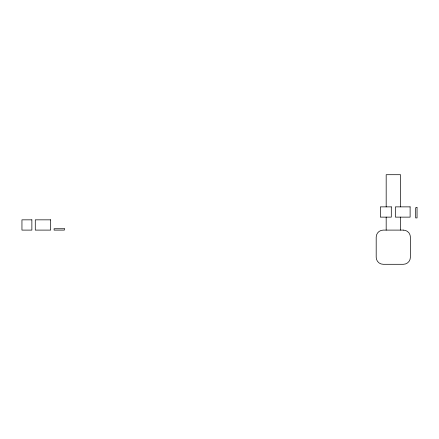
<?xml version="1.0" encoding="UTF-8"?>
<svg xmlns="http://www.w3.org/2000/svg" width="439" height="439" viewBox="0 0 439 439"><rect width="100%" height="100%" fill="white"/><g stroke="black" fill="none" stroke-linecap="round" stroke-linejoin="round"><path stroke-width="0.66" d="M400.538 206.846L400.538 174.706L386.177 174.706L386.177 206.868M400.538 217.107L400.538 230.102M386.177 217.107L386.177 230.102M391.303 206.868L380.361 206.868L380.361 217.129L391.303 217.129L391.303 206.868M410.114 206.868L395.407 206.868L395.407 217.129L410.114 217.129L410.114 206.868M417.05 207.669L415.684 207.669L415.684 217.925L417.05 217.925L417.05 207.669M31.866 219.84L21.95 219.84L21.95 230.102L31.866 230.102L31.866 219.84M50.672 219.84L35.285 219.84L35.285 230.102L50.672 230.102L50.672 219.84M64.352 228.735L54.096 228.735L54.096 230.102L64.352 230.102L64.352 228.735M403.348 230.102L383.231 230.102A7.035 7.035 0 0 0 376.19 237.137L376.19 257.259A7.035 7.035 0 0 0 383.231 264.294L403.348 264.294A7.035 7.035 0 0 0 410.388 257.259L410.388 237.137A7.035 7.035 0 0 0 403.348 230.102"/></g></svg>
